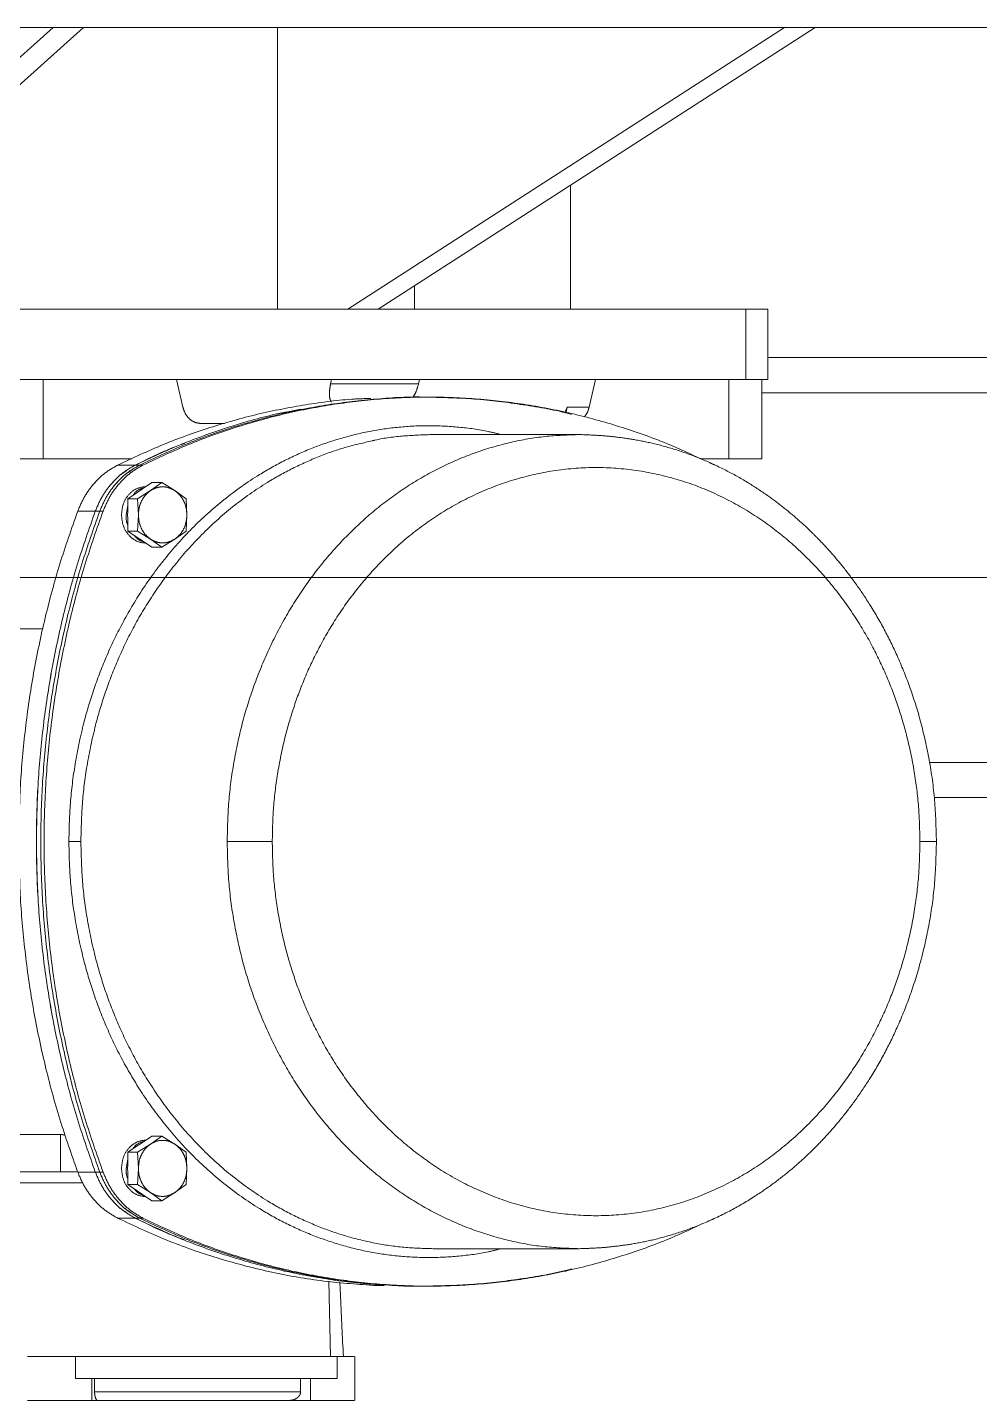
# Model space of a CAD drawing. Extents: x -681219 to -550379, y -242630 to -158199.
# Drawn here: x -658162.2 to -657945.8, y -209603.7 to -209291.7 of the extents above; entities that cross this region are included whole.
import ezdxf
from ezdxf.lldxf.tags import DXFTag

# ---------------------------------------------------------------- set-up
doc = ezdxf.new("R2010")
doc.units = 0
doc.header["$LTSCALE"] = 1000
doc.linetypes.add('DASHED2', pattern=[9.525, 6.35, -3.175])
doc.layers.get('0').update_dxf_attribs({"linetype": 'CONTINUOUS'})
doc.layers.add('future', color=4, linetype='DASHED2', lineweight=0)
tags = doc.linetypes.add('CENTER2', pattern=[28.575, 19.05, -3.175, 3.175, -3.175]).pattern_tags.tags
tags[10:11] = [DXFTag(74, 4), DXFTag(75, 0), DXFTag(340, '0'), DXFTag(46, 0.0), DXFTag(50, 0.0), DXFTag(44, 0.0), DXFTag(45, 0.0)]
tags[8:9] = [DXFTag(74, 4), DXFTag(75, 0), DXFTag(340, '0'), DXFTag(46, 0.0), DXFTag(50, 0.0), DXFTag(44, 0.0), DXFTag(45, 0.0)]
tags[6:7] = [DXFTag(74, 4), DXFTag(75, 0), DXFTag(340, '0'), DXFTag(46, 0.0), DXFTag(50, 0.0), DXFTag(44, 0.0), DXFTag(45, 0.0)]
tags[4:5] = [DXFTag(74, 4), DXFTag(75, 0), DXFTag(340, '0'), DXFTag(46, 0.0), DXFTag(50, 0.0), DXFTag(44, 0.0), DXFTag(45, 0.0)]

# ---------------------------------------------------------------- blocks, each defined once
blk = doc.blocks.new('12')
for p, q in [((532.34, 537), (532.34, 527)), ((542.41, 537), (542.41, 532)), ((547.41, 537), (542.41, 537)), ((590.77, 537), (547.41, 537)), ((592.11, 537), (590.77, 537)), ((592.11, 532), (592.11, 537)), ((591.5, 535), (544.67, 535)), ((544.67, 532), (544.67, 535)), ((591.5, 535), (591.5, 532)), ((536.34, 532), (595.84, 532)), ((536.34, 532), (536.34, 527)), ((595.84, 527), (595.84, 532)), ((536.34, 527), (595.84, 527)), ((537.89, 527), (538.29, 509.91)), ((516.26, 511), (515.51, 511)), ((528.19, 510.83), (525.69, 510.83)), ((514.51, 502.5), (481.26, 502.5)), ((452.15, 496.29), (450.5, 495.54)), ((581.28, 495.54), (580.53, 495.54)), ((581.28, 495.54), (580.8, 495.75)), ((580.8, 495.75), (581.28, 495.54)), ((581.28, 495.54), (582.28, 495.54)), ((586.28, 495.54), (582.28, 495.54)), ((576.22, 491.6), (573.28, 489.76)), ((578.79, 489.76), (576.22, 491.6)), ((578.46, 491.6), (576.22, 491.6)), ((578.46, 491.6), (580.62, 490.16)), ((580.62, 490.16), (581.82, 489.36)), ((570.7, 487.92), (570.52, 484.25)), ((573.28, 489.76), (570.7, 487.92)), ((581.73, 487.92), (578.79, 489.76)), ((581.55, 484.25), (581.73, 487.92)), ((581.73, 487.92), (583.97, 487.92)), ((581.82, 489.36), (583.97, 487.92)), ((583.97, 487.92), (583.97, 485.05)), ((594.28, 487.5), (597.71, 487.5)), ((603.17, 487.5), (644.17, 487.5)), ((570.52, 484.25), (570.7, 480.57)), ((581.73, 480.57), (581.55, 484.25)), ((583.97, 485.05), (584, 484.25)), ((584, 484.25), (583.97, 483.45)), ((583.97, 482.13), (584.34, 484.25)), ((590.34, 485.07), (589.59, 485.07)), ((590.34, 485.07), (591.34, 485.07)), ((591.34, 485.07), (595.34, 485.07)), ((599.24, 485), (599.24, 476.55)), ((600.98, 485), (635.98, 485)), ((570.7, 480.57), (573.28, 478.73)), ((578.79, 478.73), (581.73, 480.57)), ((581.73, 480.57), (583.97, 480.57)), ((583.97, 480.57), (581.82, 479.13)), ((583.97, 483.45), (583.97, 480.57)), ((573.28, 478.73), (576.22, 476.9)), ((576.22, 476.9), (578.79, 478.73)), ((580.62, 478.33), (578.46, 476.9)), ((581.82, 479.13), (580.62, 478.33)), ((578.46, 476.9), (576.22, 476.9)), ((599.24, 476.55), (634.24, 476.55)), ((400.65, 400), (243, 400)), ((401.73, 392), (243, 392)), ((620.1, 361.61), (603.24, 361.61)), ((573.28, 341.27), (570.7, 339.43)), ((576.22, 343.1), (573.28, 341.27)), ((578.79, 341.27), (576.22, 343.1)), ((578.46, 343.1), (576.22, 343.1)), ((578.46, 343.1), (580.62, 341.67)), ((581.73, 339.43), (578.79, 341.27)), ((580.62, 341.67), (581.82, 340.87)), ((581.82, 340.87), (583.97, 339.43)), ((570.7, 339.43), (570.52, 335.75)), ((581.55, 335.75), (581.73, 339.43)), ((581.73, 339.43), (583.97, 339.43)), ((583.97, 339.43), (583.97, 336.55)), ((570.52, 335.75), (570.7, 332.08)), ((581.73, 332.08), (581.55, 335.75)), ((583.97, 336.55), (584, 335.75)), ((584, 335.75), (583.97, 334.95)), ((583.97, 333.64), (584.34, 335.75)), ((583.97, 334.95), (583.97, 332.08)), ((590.34, 334.93), (589.59, 334.93)), ((590.34, 334.93), (591.34, 334.93)), ((591.34, 334.93), (595.34, 334.93)), ((570.7, 332.08), (573.28, 330.24)), ((578.79, 330.24), (581.73, 332.08)), ((581.73, 332.08), (583.97, 332.08)), ((583.97, 332.08), (581.82, 330.64)), ((573.28, 330.24), (576.22, 328.4)), ((576.22, 328.4), (578.79, 330.24)), ((578.46, 328.4), (576.22, 328.4)), ((580.62, 329.84), (578.46, 328.4)), ((581.82, 330.64), (580.62, 329.84)), ((439.82, 323), (439.82, 305)), ((453.74, 323), (447.32, 323)), ((447.32, 323), (447.32, 305)), ((450.5, 324.46), (451.75, 323.9)), ((581.28, 324.46), (580.53, 324.46)), ((580.8, 324.25), (581.28, 324.46)), ((581.28, 324.46), (580.8, 324.25)), ((581.28, 324.46), (582.28, 324.46)), ((582.28, 324.46), (586.28, 324.46)), ((603.2, 323), (583.04, 323)), ((603.2, 305), (603.2, 323)), ((481.26, 317.5), (514.51, 317.5)), ((484.4, 312.64), (484.09, 311.29)), ((484.09, 311.29), (484.61, 312.6)), ((561.96, 315), (567.25, 315)), ((477.63, 305), (479.09, 311.29)), ((479.09, 311.29), (484.09, 311.29)), ((515.51, 309), (516.26, 309)), ((571.43, 311.29), (572.89, 305)), ((439.82, 308), (262, 308)), ((517.63, 305), (517.86, 306)), ((517.86, 306), (537.86, 306)), ((537.86, 306), (537.63, 305)), ((438.49, 305), (438.49, 289)), ((443.49, 305), (438.49, 305)), ((443.49, 289), (443.49, 305)), ((445.08, 305), (443.49, 305)), ((572.89, 305), (447.15, 305)), ((447.32, 305), (477.63, 305)), ((572.89, 305), (603.2, 305)), ((603.38, 305), (573.02, 305)), ((616.7, 305), (605.69, 305)), ((438.49, 300), (262, 300)), ((427.72, 225), (527.03, 289)), ((533.96, 289), (434.65, 225)), ((438.49, 289), (443.49, 289)), ((616.7, 289), (443.49, 289)), ((483.33, 289), (483.33, 260.84)), ((518.76, 289), (518.76, 283.67)), ((549.9, 289), (549.9, 225)), ((594, 225), (665.59, 289)), ((672.52, 289), (600.93, 225)), ((2510, 225), (108.97, 225))]:
    blk.add_line(p, q)
at = {"color": 8, "linetype": 'CENTER2'}
blk.add_line((1866.13, 350), (35.79, 350), dxfattribs=at)
for points, knots in [([(542.41, 537), (541.37, 537), (539.28, 537), (536.22, 537), (533.86, 537), (532.47, 537), (532.48, 537), (532.48, 537)], [0, 0, 0, 0, 0.2142422, 0.4284843, 0.6427265, 0.8569686, 1, 1, 1, 1]), ([(544.67, 535), (544.68, 535.13), (544.71, 535.4), (544.87, 535.78), (545.13, 536.13), (545.6, 536.54), (546.37, 536.92), (547.05, 536.97), (547.41, 537)], [0, 0, 0, 0, 0.1034556, 0.2106681, 0.324497, 0.4464307, 0.7129504, 1, 1, 1, 1]), ([(590.77, 537), (590.86, 536.97), (591.05, 536.92), (591.25, 536.54), (591.38, 536.13), (591.45, 535.78), (591.49, 535.4), (591.5, 535.13), (591.5, 535)], [0, 0, 0, 0, 0.287052, 0.553572, 0.675506, 0.789334, 0.896546, 1, 1, 1, 1]), ([(532.48, 527), (532.48, 527), (532.48, 527), (533.83, 527), (535.5, 527), (536.34, 527)], [0, 0, 0, 0, 0.250269, 0.625134, 1, 1, 1, 1]), ([(534.96, 527), (535.17, 522.54), (535.43, 516.92), (535.7, 511.3), (535.75, 510.14)], [0, 0, 0, 0, 0.793764, 1, 1, 1, 1]), ([(580.53, 495.54), (577.09, 497.16), (570.21, 500.39), (559.56, 504.21), (548.73, 507.24), (537.74, 509.4), (526.65, 510.71), (515.51, 511.15), (504.37, 510.71), (493.29, 509.4), (482.3, 507.24), (471.47, 504.2), (461.77, 500.76), (455.82, 497.98), (453.3, 496.8)], [0, 0, 0, 0, 0.085253, 0.170506, 0.255759, 0.341012, 0.426265, 0.511518, 0.596771, 0.682024, 0.767277, 0.85253, 0.937783, 1, 1, 1, 1]), ([(515.89, 510.99), (512.3, 510.91), (505, 510.75), (494.05, 509.33), (486.68, 508.1), (483.07, 507.09), (483.07, 507.09)], [0, 0, 0, 0, 0.325709, 0.662875, 0.999943, 1, 1, 1, 1]), ([(581.28, 495.54), (577.84, 497.16), (570.96, 500.39), (560.31, 504.21), (549.48, 507.24), (538.49, 509.42), (527.4, 510.65), (519.85, 511.14), (516.01, 510.99), (515.89, 510.99)], [0, 0, 0, 0, 0.16572, 0.331488, 0.497208, 0.662928, 0.828695, 0.994415, 1, 1, 1, 1]), ([(582.28, 495.54), (578.84, 497.16), (571.96, 500.39), (561.31, 504.2), (550.48, 507.25), (539.49, 509.38), (530.25, 510.58), (524.68, 510.73), (522.83, 510.78)], [0, 0, 0, 0, 0.18182, 0.36364, 0.545459, 0.727279, 0.909099, 1, 1, 1, 1]), ([(481.26, 502.5), (479.68, 502.44), (476.75, 502.34), (472.72, 501.93), (468.64, 501.36), (463.96, 500.39), (458.65, 498.89), (452.83, 496.72), (446.96, 493.93), (441.51, 490.73), (436.85, 487.49), (432.96, 484.39), (429.76, 481.53), (426.91, 478.73), (424.24, 475.86), (421.45, 472.56), (418.47, 468.67), (415.21, 463.85), (411.98, 458.3), (408.9, 452.03), (406.09, 445.07), (403.6, 437.16), (401.67, 428.51), (400.39, 419.37), (400.23, 413.13), (400.15, 410)], [0, 0, 0, 0, 0.03355, 0.062163, 0.093881, 0.131439, 0.174673, 0.223335, 0.276226, 0.325074, 0.36802, 0.405273, 0.437058, 0.463928, 0.494136, 0.523669, 0.55889, 0.601224, 0.649861, 0.696756, 0.750121, 0.808599, 0.870724, 0.935, 1, 1, 1, 1]), ([(499.1, 502.5), (500.05, 502.74), (503.22, 503.55), (508.71, 504.26), (515.51, 504.62), (522.32, 504.28), (529.06, 503.31), (535.66, 501.7), (542.06, 499.5), (548.2, 496.75), (554.96, 492.97), (562.12, 487.93), (569.34, 481.43), (575.64, 474.36), (581.01, 466.92), (585.49, 459.28), (589.12, 451.61), (591.97, 444.03), (594.34, 435.89), (596.09, 427.32), (597.17, 418.45), (597.29, 412.74), (597.35, 410)], [0, 0, 0, 0, 0.020189, 0.067008, 0.113989, 0.16097, 0.207789, 0.254286, 0.30031, 0.345717, 0.390376, 0.455689, 0.518724, 0.579229, 0.637026, 0.692011, 0.744141, 0.793429, 0.839926, 0.897723, 0.95098, 1, 1, 1, 1]), ([(594.62, 410), (594.56, 412.68), (594.44, 418.27), (593.39, 426.95), (591.68, 435.34), (589.35, 443.31), (586.56, 450.73), (583.01, 458.24), (578.63, 465.72), (573.37, 473), (567.2, 479.92), (560.14, 486.28), (553.13, 491.21), (546.5, 494.91), (540.49, 497.61), (534.23, 499.76), (527.77, 501.32), (521.18, 502.31), (516.74, 502.44), (514.51, 502.5)], [0, 0, 0, 0, 0.055327, 0.115435, 0.180668, 0.233148, 0.288776, 0.347613, 0.409672, 0.474905, 0.543194, 0.614339, 0.688054, 0.738459, 0.789708, 0.841653, 0.894132, 0.946975, 1, 1, 1, 1]), ([(571.09, 500.51), (571.36, 500.42), (575.18, 499.04), (578.86, 497.23), (582.28, 495.54)], [0, 0, 0, 0, 0.070878, 1, 1, 1, 1]), ([(403.9, 410), (403.95, 412.46), (404.07, 417.6), (405.03, 425.58), (406.61, 433.29), (408.74, 440.6), (411.31, 447.43), (414.57, 454.33), (418.6, 461.2), (423.43, 467.89), (429.1, 474.25), (435.59, 480.09), (442.87, 485.22), (450.84, 489.45), (459.39, 492.61), (468.35, 494.56), (477.51, 495.22), (486.68, 494.56), (495.63, 492.61), (504.18, 489.45), (512.16, 485.22), (519.44, 480.09), (525.93, 474.25), (531.59, 467.89), (536.43, 461.2), (540.45, 454.33), (543.72, 447.43), (546.28, 440.6), (548.42, 433.29), (549.99, 425.58), (550.96, 417.6), (551.07, 412.46), (551.12, 410)], [0, 0, 0, 0, 0.027666, 0.057724, 0.090344, 0.116586, 0.144404, 0.173825, 0.204858, 0.237478, 0.271626, 0.307203, 0.344064, 0.382022, 0.420846, 0.46027, 0.5, 0.53973, 0.579154, 0.617978, 0.655936, 0.692797, 0.728374, 0.762522, 0.795142, 0.826175, 0.855596, 0.883414, 0.909656, 0.942276, 0.972334, 1, 1, 1, 1]), ([(590.34, 485.07), (589.86, 486.21), (588.88, 488.48), (586.73, 491.36), (584.83, 493.34), (583.55, 494.11), (583.24, 494.3)], [0, 0, 0, 0, 0.3015337, 0.6030674, 0.9046011, 1, 1, 1, 1]), ([(590.34, 485.07), (589.86, 486.21), (588.88, 488.48), (586.73, 491.36), (584.83, 493.34), (583.55, 494.11), (583.24, 494.3)], [0, 0, 0, 0, 0.301534, 0.603067, 0.904601, 1, 1, 1, 1]), ([(584.24, 494.3), (584.55, 494.11), (585.83, 493.34), (587.73, 491.36), (589.88, 488.48), (590.86, 486.21), (591.34, 485.07)], [0, 0, 0, 0, 0.09512, 0.396747, 0.698373, 1, 1, 1, 1]), ([(591.34, 485.07), (590.86, 486.21), (589.88, 488.48), (587.73, 491.36), (585.83, 493.34), (584.55, 494.11), (584.24, 494.3)], [0, 0, 0, 0, 0.301627, 0.603253, 0.90488, 1, 1, 1, 1]), ([(582.5, 488.91), (582.21, 489.23), (581.61, 489.93), (580.79, 490.19), (580.36, 490.33)], [0, 0, 0, 0, 0.46804, 1, 1, 1, 1]), ([(597.71, 487.5), (597.97, 487.5), (598.47, 487.5), (599.51, 487.5), (600.77, 487.5), (601.9, 487.5), (602.7, 487.5), (603.01, 487.5), (603.17, 487.5)], [0, 0, 0, 0, 0.140823, 0.266795, 0.499698, 0.732705, 0.858842, 1, 1, 1, 1]), ([(584.34, 484.25), (584.33, 485.01), (584.32, 485.81), (583.99, 486.47), (583.97, 486.5)], [0, 0, 0, 0, 0.963787, 1, 1, 1, 1]), ([(590.34, 334.93), (591.74, 338.9), (594.54, 346.85), (597.85, 359.14), (600.47, 371.65), (602.35, 384.33), (603.48, 397.14), (603.86, 410), (603.48, 422.86), (602.35, 435.67), (600.47, 448.35), (597.85, 460.86), (594.54, 473.15), (591.74, 481.1), (590.34, 485.07)], [0, 0, 0, 0, 0.083325, 0.166675, 0.25, 0.333325, 0.416675, 0.5, 0.583325, 0.666675, 0.75, 0.833325, 0.916675, 1, 1, 1, 1]), ([(590.34, 334.93), (591.74, 338.9), (594.54, 346.85), (597.85, 359.14), (600.47, 371.65), (602.35, 384.33), (603.48, 397.14), (603.86, 410), (603.48, 422.86), (602.35, 435.67), (600.47, 448.35), (597.85, 460.86), (594.54, 473.15), (591.74, 481.1), (590.34, 485.07)], [0, 0, 0, 0, 0.083325, 0.166675, 0.25, 0.333325, 0.416675, 0.5, 0.583325, 0.666675, 0.75, 0.833325, 0.916675, 1, 1, 1, 1]), ([(591.34, 485.07), (592.74, 481.1), (595.54, 473.15), (598.85, 460.86), (601.48, 448.35), (603.34, 435.67), (604.51, 422.86), (604.66, 414.29), (604.73, 410)], [0, 0, 0, 0, 0.166651, 0.333349, 0.5, 0.666651, 0.833349, 1, 1, 1, 1]), ([(591.34, 334.93), (592.74, 338.9), (595.54, 346.85), (598.85, 359.14), (601.47, 371.65), (603.35, 384.33), (604.48, 397.14), (604.86, 410), (604.48, 422.86), (603.35, 435.67), (601.47, 448.35), (598.85, 460.86), (595.54, 473.15), (592.74, 481.1), (591.34, 485.07)], [0, 0, 0, 0, 0.083325, 0.166675, 0.25, 0.333325, 0.416675, 0.5, 0.583325, 0.666675, 0.75, 0.833325, 0.916675, 1, 1, 1, 1]), ([(595.51, 485), (595.79, 485), (596.3, 485), (597.33, 485), (598.57, 485), (599.69, 485), (600.49, 485), (600.8, 485), (600.98, 485)], [0, 0, 0, 0, 0.146189, 0.271802, 0.499453, 0.727267, 0.853159, 1, 1, 1, 1]), ([(595.86, 485), (596.18, 485), (597.03, 485), (598.3, 485), (598.93, 485), (599.24, 485)], [0, 0, 0, 0, 0.234322, 0.617161, 1, 1, 1, 1]), ([(580.39, 478.18), (580.56, 478.21), (581.44, 478.39), (582.32, 479.01), (582.73, 479.73), (582.74, 479.75)], [0, 0, 0, 0, 0.189005, 0.979537, 1, 1, 1, 1]), ([(598.18, 476.7), (598.38, 476.65), (598.8, 476.57), (599.09, 476.56), (599.24, 476.55)], [0, 0, 0, 0, 0.4983965, 1, 1, 1, 1]), ([(400.15, 410), (400.23, 406.87), (400.39, 400.63), (401.67, 391.49), (403.6, 382.84), (406.09, 374.93), (408.9, 367.97), (411.98, 361.7), (415.21, 356.15), (418.47, 351.33), (421.45, 347.44), (424.24, 344.14), (426.79, 341.41), (429.32, 338.9), (431.94, 336.51), (435.05, 333.92), (438.7, 331.19), (442.95, 328.39), (447.77, 325.67), (453.13, 323.16), (458.65, 321.11), (463.96, 319.61), (468.64, 318.64), (472.72, 318.07), (476.75, 317.66), (479.68, 317.56), (481.26, 317.5)], [0, 0, 0, 0, 0.064999, 0.129275, 0.191398, 0.249876, 0.30324, 0.350134, 0.398771, 0.441105, 0.476325, 0.505858, 0.536065, 0.558828, 0.585092, 0.615325, 0.649671, 0.68827, 0.731244, 0.776668, 0.825329, 0.868563, 0.90612, 0.937838, 0.966451, 1, 1, 1, 1]), ([(400.19, 410), (400.17, 410), (400.13, 410), (400.37, 410), (400.91, 410), (401.96, 410), (403.13, 410), (403.9, 410)], [0, 0, 0, 0, 0.070509, 0.264223, 0.457937, 0.647626, 1, 1, 1, 1]), ([(551.12, 410), (551.07, 407.54), (550.96, 402.4), (549.99, 394.42), (548.42, 386.71), (546.28, 379.4), (543.72, 372.57), (540.45, 365.67), (536.43, 358.8), (531.59, 352.11), (525.93, 345.75), (519.44, 339.91), (512.16, 334.78), (504.18, 330.55), (495.63, 327.39), (486.68, 325.44), (477.51, 324.78), (468.35, 325.44), (459.39, 327.39), (450.84, 330.55), (442.87, 334.78), (435.59, 339.91), (429.1, 345.75), (423.43, 352.11), (418.6, 358.8), (414.57, 365.67), (411.31, 372.57), (408.74, 379.4), (406.61, 386.71), (405.03, 394.42), (404.07, 402.4), (403.95, 407.54), (403.9, 410)], [0, 0, 0, 0, 0.027666, 0.057724, 0.090344, 0.116586, 0.144404, 0.173825, 0.204858, 0.237478, 0.271626, 0.307203, 0.344064, 0.382022, 0.420846, 0.46027, 0.5, 0.53973, 0.579154, 0.617978, 0.655936, 0.692797, 0.728374, 0.762522, 0.795142, 0.826175, 0.855596, 0.883414, 0.909656, 0.942276, 0.972334, 1, 1, 1, 1]), ([(597.35, 410), (597.29, 407.26), (597.17, 401.55), (596.09, 392.68), (594.34, 384.11), (591.97, 375.97), (589.12, 368.39), (585.49, 360.72), (581.01, 353.08), (575.64, 345.64), (569.34, 338.57), (562.12, 332.07), (554.96, 327.03), (548.2, 323.25), (542.06, 320.5), (535.66, 318.3), (529.06, 316.69), (522.32, 315.72), (515.51, 315.38), (508.71, 315.74), (503.22, 316.45), (500.05, 317.26), (499.1, 317.5)], [0, 0, 0, 0, 0.04902, 0.102277, 0.160074, 0.206571, 0.255859, 0.307989, 0.362974, 0.420771, 0.481276, 0.544311, 0.609624, 0.654283, 0.69969, 0.745714, 0.792211, 0.83903, 0.886011, 0.932992, 0.979811, 1, 1, 1, 1]), ([(528.43, 318.94), (530.37, 319.37), (534.45, 320.28), (540.49, 322.4), (546.5, 325.09), (553.13, 328.79), (560.14, 333.72), (567.2, 340.08), (573.37, 347), (578.63, 354.28), (583.01, 361.76), (586.56, 369.27), (589.35, 376.69), (591.68, 384.66), (593.39, 393.05), (594.44, 401.73), (594.56, 407.32), (594.62, 410)], [0, 0, 0, 0, 0.053041, 0.111486, 0.169147, 0.225858, 0.308796, 0.388843, 0.465676, 0.539071, 0.608894, 0.675093, 0.737681, 0.796727, 0.870122, 0.937751, 1, 1, 1, 1]), ([(551.12, 410), (551.99, 410), (553.33, 410), (555.31, 410), (556.83, 410), (558.27, 410), (559.95, 410), (560.81, 410), (561.37, 410)], [0, 0, 0, 0, 0.239457, 0.368361, 0.5, 0.631639, 0.760543, 1, 1, 1, 1]), ([(604.73, 410), (604.66, 405.71), (604.51, 397.14), (603.34, 384.33), (601.48, 371.65), (598.85, 359.14), (595.54, 346.85), (592.74, 338.9), (591.34, 334.93)], [0, 0, 0, 0, 0.166651, 0.333349, 0.5, 0.666651, 0.833349, 1, 1, 1, 1]), ([(597.35, 410), (597.12, 410), (596.77, 410), (596.24, 410), (595.83, 410), (595.45, 410), (595, 410), (594.77, 410), (594.62, 410)], [0, 0, 0, 0, 0.2394568, 0.3683607, 0.5, 0.6316393, 0.7605432, 1, 1, 1, 1]), ([(582.5, 340.41), (582.21, 340.74), (581.61, 341.43), (580.79, 341.7), (580.36, 341.84)], [0, 0, 0, 0, 0.46804, 1, 1, 1, 1]), ([(584.34, 335.75), (584.33, 336.52), (584.32, 337.32), (583.99, 337.98), (583.97, 338.01)], [0, 0, 0, 0, 0.963787, 1, 1, 1, 1]), ([(583.22, 325.69), (583.53, 325.88), (584.82, 326.65), (586.73, 328.64), (588.88, 331.52), (589.86, 333.79), (590.34, 334.93)], [0, 0, 0, 0, 0.097778, 0.398519, 0.69926, 1, 1, 1, 1]), ([(583.22, 325.69), (583.53, 325.88), (584.82, 326.65), (586.73, 328.64), (588.88, 331.52), (589.86, 333.79), (590.34, 334.93)], [0, 0, 0, 0, 0.097778, 0.398519, 0.699259, 1, 1, 1, 1]), ([(591.34, 334.93), (590.86, 333.79), (589.88, 331.52), (587.73, 328.64), (585.82, 326.65), (584.54, 325.88), (584.22, 325.69)], [0, 0, 0, 0, 0.300903, 0.601806, 0.902709, 1, 1, 1, 1]), ([(584.22, 325.69), (584.54, 325.88), (585.82, 326.65), (587.73, 328.64), (589.88, 331.52), (590.86, 333.79), (591.34, 334.93)], [0, 0, 0, 0, 0.097292, 0.398194, 0.699097, 1, 1, 1, 1]), ([(580.39, 329.69), (580.56, 329.72), (581.44, 329.89), (582.32, 330.52), (582.73, 331.24), (582.74, 331.25)], [0, 0, 0, 0, 0.1890051, 0.9795373, 1, 1, 1, 1]), ([(439.88, 323), (439.87, 323), (439.8, 323), (440.26, 323), (441.27, 323), (442.85, 323), (444.85, 323), (446.5, 323), (447.32, 323)], [0, 0, 0, 0, 0.062458, 0.249966, 0.437475, 0.624983, 0.812492, 1, 1, 1, 1]), ([(453.3, 323.2), (455.82, 322.02), (461.77, 319.24), (471.47, 315.8), (482.3, 312.76), (493.29, 310.6), (504.37, 309.29), (515.51, 308.85), (526.65, 309.29), (537.74, 310.6), (548.73, 312.76), (559.56, 315.79), (570.21, 319.61), (577.09, 322.84), (580.53, 324.46)], [0, 0, 0, 0, 0.062217, 0.14747, 0.232723, 0.317976, 0.403229, 0.488482, 0.573735, 0.658988, 0.744241, 0.829494, 0.914747, 1, 1, 1, 1]), ([(515.89, 309.01), (516.01, 309.01), (519.85, 308.86), (527.4, 309.35), (538.49, 310.58), (549.48, 312.76), (560.31, 315.79), (570.96, 319.61), (577.84, 322.84), (581.28, 324.46)], [0, 0, 0, 0, 0.005579, 0.1713, 0.337069, 0.50279, 0.668511, 0.834279, 1, 1, 1, 1]), ([(586.28, 324.46), (582.84, 322.84), (575.96, 319.61), (565.31, 315.8), (554.48, 312.75), (543.49, 310.63), (534.88, 309.48), (529.94, 309.33), (528.71, 309.29)], [0, 0, 0, 0, 0.187593, 0.375185, 0.562778, 0.75037, 0.937963, 1, 1, 1, 1]), ([(544.68, 311.77), (546.6, 312.12), (552.2, 313.16), (561.3, 315.82), (571.96, 319.6), (578.84, 322.84), (582.28, 324.46)], [0, 0, 0, 0, 0.149201, 0.432801, 0.7164, 1, 1, 1, 1]), ([(582.28, 324.46), (578.86, 322.77), (575.18, 320.96), (571.36, 319.58), (571.09, 319.49)], [0, 0, 0, 0, 0.9291222, 1, 1, 1, 1]), ([(514.51, 317.5), (516.73, 317.57), (521.17, 317.72), (525.82, 318.29), (528.21, 318.88), (528.43, 318.94)], [0, 0, 0, 0, 0.476828, 0.95201, 1, 1, 1, 1]), ([(479.09, 311.29), (479.25, 311.82), (479.49, 312.66), (480.04, 313.26), (480.25, 313.48)], [0, 0, 0, 0, 0.6273215, 1, 1, 1, 1]), ([(483.07, 312.91), (483.07, 312.91), (486.68, 311.9), (494.05, 310.67), (505, 309.25), (512.3, 309.09), (515.89, 309.01)], [0, 0, 0, 0, 0.000054, 0.33712, 0.674283, 1, 1, 1, 1]), ([(517.86, 306), (518.05, 306.66), (518.36, 307.8), (518.92, 308.7), (519.15, 309.07)], [0, 0, 0, 0, 0.585162, 1, 1, 1, 1]), ([(537.68, 310.06), (537.78, 309.9), (538.08, 309.4), (538.19, 307.93), (537.97, 306.65), (537.86, 306)], [0, 0, 0, 0, 0.191276, 0.593784, 1, 1, 1, 1]), ([(447.32, 305), (446.5, 305), (444.85, 305), (442.85, 305), (441.27, 305), (440.26, 305), (439.8, 305), (439.87, 305), (439.88, 305)], [0, 0, 0, 0, 0.187508, 0.375017, 0.562525, 0.750034, 0.937542, 1, 1, 1, 1]), ([(616.52, 305), (615.88, 305), (614.34, 305), (611.69, 305), (608.74, 305), (605.84, 305), (604.08, 305), (603.2, 305)], [0, 0, 0, 0, 0.1493738, 0.3620303, 0.5746869, 0.7873434, 1, 1, 1, 1])]:
    blk.add_open_spline(points, degree=3, knots=knots)
for points in [[(606.76, 537), (606.31, 537), (605.41, 537), (603.42, 537), (601.16, 537), (598.78, 537), (596.48, 537), (594.49, 537), (592.91, 537), (592.38, 537), (592.11, 537)], [(595.84, 527), (596.8, 527), (598.74, 527), (601.95, 527), (604.88, 527), (606.14, 527), (606.76, 527)], [(528.19, 510.83), (532.18, 510.54), (540.15, 509.96), (552, 507.82), (563.69, 504.74), (575.17, 500.74), (582.57, 497.27), (586.28, 495.54)], [(561.37, 410), (561.3, 413.03), (561.15, 419.08), (559.95, 428.07), (558.05, 436.89), (555.39, 445.46), (552.02, 453.67), (547.98, 461.47), (543.29, 468.78), (538, 475.51), (532.16, 481.62), (525.84, 487.03), (519.09, 491.71), (511.97, 495.6), (504.55, 498.66), (496.92, 500.86), (489.13, 502.24), (483.88, 502.41), (481.26, 502.5)], [(589.59, 485.07), (589.11, 486.2), (588.13, 488.47), (585.99, 491.38), (583.47, 493.85), (581.51, 494.98), (580.53, 495.54)], [(590.34, 485.07), (589.86, 486.2), (588.88, 488.47), (586.74, 491.38), (584.22, 493.85), (582.26, 494.98), (581.28, 495.54)], [(581.28, 495.54), (582.26, 494.98), (584.22, 493.85), (586.74, 491.38), (588.88, 488.47), (589.86, 486.2), (590.34, 485.07)], [(582.28, 495.54), (583.26, 494.98), (585.22, 493.85), (587.74, 491.38), (589.88, 488.47), (590.86, 486.2), (591.34, 485.07)], [(591.34, 485.07), (590.86, 486.2), (589.88, 488.47), (587.74, 491.38), (585.22, 493.85), (583.26, 494.98), (582.28, 495.54)], [(586.28, 495.54), (587.26, 494.98), (589.22, 493.85), (591.74, 491.38), (593.88, 488.47), (594.86, 486.2), (595.34, 485.07)], [(578.79, 489.76), (578.36, 490), (577.49, 490.48), (576.04, 490.68), (574.59, 490.48), (573.72, 490), (573.28, 489.76)], [(585.39, 484.25), (585.31, 485.09), (585.14, 486.78), (583.85, 488.91), (582, 490.4), (580.54, 490.59), (579.81, 490.69)], [(573.28, 489.76), (572.88, 489.44), (572.08, 488.82), (571.21, 487.46), (570.63, 485.91), (570.56, 484.8), (570.52, 484.25)], [(581.55, 484.25), (581.51, 484.8), (581.44, 485.91), (580.86, 487.46), (579.99, 488.82), (579.19, 489.44), (578.79, 489.76)], [(570.52, 484.25), (570.56, 483.69), (570.63, 482.58), (571.21, 481.03), (572.08, 479.68), (572.88, 479.05), (573.28, 478.73)], [(578.79, 478.73), (579.19, 479.05), (579.99, 479.68), (580.86, 481.03), (581.44, 482.58), (581.51, 483.69), (581.55, 484.25)], [(579.81, 477.81), (580.54, 477.9), (582, 478.1), (583.85, 479.59), (585.14, 481.71), (585.31, 483.4), (585.39, 484.25)], [(589.59, 334.93), (590.99, 338.9), (593.79, 346.85), (597.1, 359.14), (599.72, 371.65), (601.6, 384.33), (602.73, 397.14), (603.11, 410), (602.73, 422.86), (601.6, 435.67), (599.72, 448.35), (597.1, 460.86), (593.79, 473.15), (590.99, 481.1), (589.59, 485.07)], [(590.34, 334.93), (591.74, 338.9), (594.54, 346.85), (597.85, 359.14), (600.47, 371.65), (602.35, 384.33), (603.48, 397.14), (603.86, 410), (603.48, 422.86), (602.35, 435.67), (600.47, 448.35), (597.85, 460.86), (594.54, 473.15), (591.74, 481.1), (590.34, 485.07)], [(590.34, 485.07), (591.74, 481.1), (594.54, 473.15), (597.85, 460.86), (600.47, 448.35), (602.35, 435.67), (603.48, 422.86), (603.86, 410), (603.48, 397.14), (602.35, 384.33), (600.47, 371.65), (597.85, 359.14), (594.54, 346.85), (591.74, 338.9), (590.34, 334.93)], [(591.34, 485.07), (592.74, 481.1), (595.54, 473.15), (598.85, 460.86), (601.47, 448.35), (603.35, 435.67), (604.48, 422.86), (604.86, 410), (604.48, 397.14), (603.35, 384.33), (601.47, 371.65), (598.85, 359.14), (595.54, 346.85), (592.74, 338.9), (591.34, 334.93)], [(604.73, 410), (604.66, 414.29), (604.51, 422.86), (603.34, 435.67), (601.48, 448.35), (598.85, 460.86), (595.54, 473.15), (592.74, 481.1), (591.34, 485.07)], [(595.34, 485.07), (596.74, 481.1), (599.54, 473.15), (602.85, 460.86), (605.48, 448.35), (607.34, 435.67), (608.51, 422.86), (608.66, 414.29), (608.73, 410)], [(573.28, 478.73), (573.72, 478.49), (574.59, 478.01), (576.04, 477.82), (577.49, 478.01), (578.36, 478.49), (578.79, 478.73)], [(481.26, 317.5), (483.88, 317.59), (489.13, 317.76), (496.92, 319.14), (504.55, 321.34), (511.97, 324.4), (519.09, 328.29), (525.84, 332.97), (532.16, 338.38), (538, 344.49), (543.29, 351.22), (547.98, 358.53), (552.02, 366.33), (555.39, 374.54), (558.05, 383.11), (559.95, 391.93), (561.15, 400.92), (561.3, 406.97), (561.37, 410)], [(591.34, 334.93), (592.74, 338.9), (595.54, 346.85), (598.85, 359.14), (601.48, 371.65), (603.34, 384.33), (604.51, 397.14), (604.66, 405.71), (604.73, 410)], [(608.73, 410), (608.66, 405.71), (608.51, 397.14), (607.34, 384.33), (605.48, 371.65), (602.85, 359.14), (599.54, 346.85), (596.74, 338.9), (595.34, 334.93)], [(573.28, 341.27), (572.88, 340.95), (572.08, 340.32), (571.21, 338.97), (570.63, 337.42), (570.56, 336.31), (570.52, 335.75)], [(578.79, 341.27), (578.36, 341.51), (577.49, 341.99), (576.04, 342.18), (574.59, 341.99), (573.72, 341.51), (573.28, 341.27)], [(581.55, 335.75), (581.51, 336.31), (581.44, 337.42), (580.86, 338.97), (579.99, 340.32), (579.19, 340.95), (578.79, 341.27)], [(585.39, 335.75), (585.31, 336.6), (585.14, 338.29), (583.85, 340.41), (582, 341.9), (580.54, 342.1), (579.81, 342.19)], [(570.52, 335.75), (570.56, 335.2), (570.63, 334.09), (571.21, 332.54), (572.08, 331.18), (572.88, 330.56), (573.28, 330.24)], [(578.79, 330.24), (579.19, 330.56), (579.99, 331.18), (580.86, 332.54), (581.44, 334.09), (581.51, 335.2), (581.55, 335.75)], [(579.81, 329.31), (580.54, 329.41), (582, 329.6), (583.85, 331.09), (585.14, 333.22), (585.31, 334.91), (585.39, 335.75)], [(580.53, 324.46), (581.51, 325.02), (583.47, 326.15), (585.99, 328.62), (588.13, 331.53), (589.11, 333.8), (589.59, 334.93)], [(581.28, 324.46), (582.26, 325.02), (584.22, 326.15), (586.74, 328.62), (588.88, 331.53), (589.86, 333.8), (590.34, 334.93)], [(590.34, 334.93), (589.86, 333.8), (588.88, 331.53), (586.74, 328.62), (584.22, 326.15), (582.26, 325.02), (581.28, 324.46)], [(591.34, 334.93), (590.86, 333.8), (589.88, 331.53), (587.74, 328.62), (585.22, 326.15), (583.26, 325.02), (582.28, 324.46)], [(582.28, 324.46), (583.26, 325.02), (585.22, 326.15), (587.74, 328.62), (589.88, 331.53), (590.86, 333.8), (591.34, 334.93)], [(595.34, 334.93), (594.86, 333.8), (593.88, 331.53), (591.74, 328.62), (589.22, 326.15), (587.26, 325.02), (586.28, 324.46)], [(573.28, 330.24), (573.72, 330), (574.59, 329.52), (576.04, 329.32), (577.49, 329.52), (578.36, 330), (578.79, 330.24)], [(603.2, 323), (604.08, 323), (605.84, 323), (608.74, 323), (611.69, 323), (614.61, 323), (617.38, 323), (619.89, 323), (622.08, 323), (623.16, 323), (623.7, 323)], [(567.25, 315), (567.72, 314.95), (568.67, 314.84), (569.93, 314.03), (570.94, 312.84), (571.27, 311.81), (571.43, 311.29)]]:
    blk.add_open_spline(points, degree=3)

msp = doc.modelspace()

# ---------------------------------------------------------------- block references
at = {"layer": 'future', "rotation": 180}
msp.add_blockref('12', (-657555.4609, -209066.6983), dxfattribs=at)

doc.saveas('drawing.dxf')
